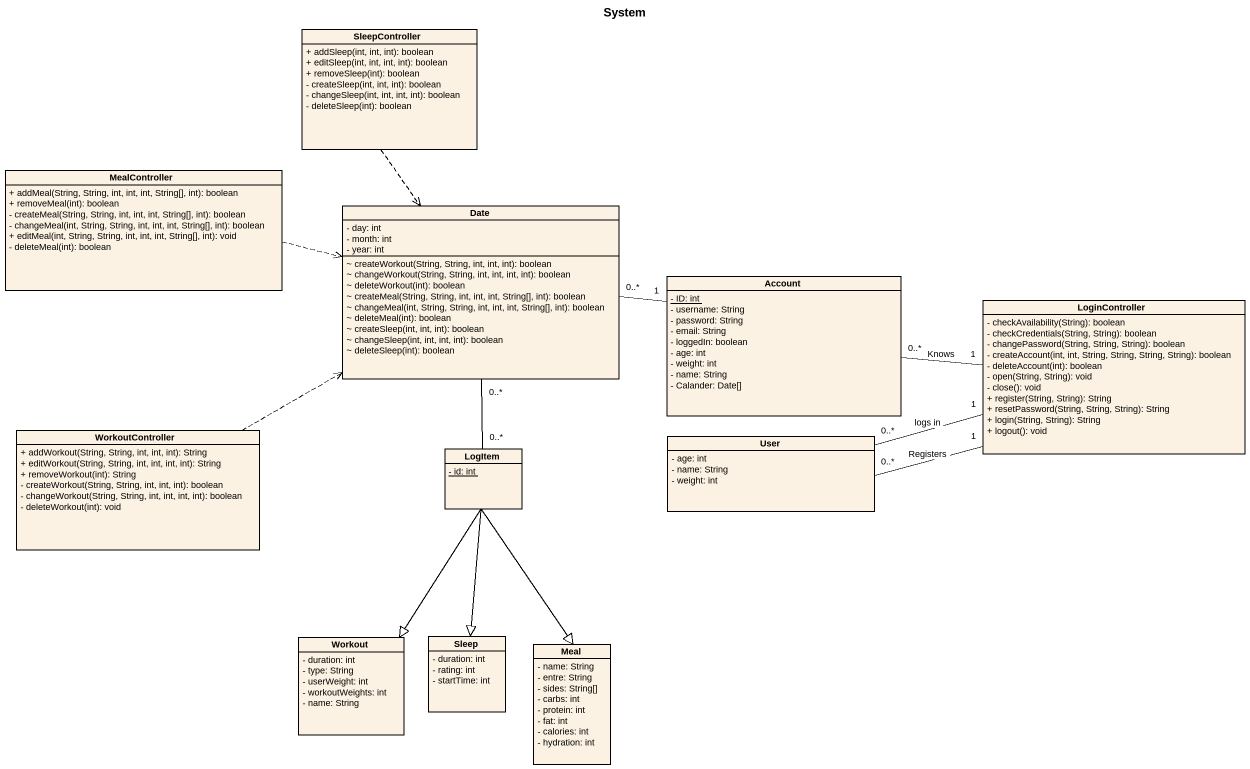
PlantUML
@startuml
title System
hide circle
hide empty members
skinparam classAttributeIconSize 0
class SleepController {
  + addSleep(int, int, int): boolean
  + editSleep(int, int, int, int): boolean
  + removeSleep(int): boolean
  - createSleep(int, int, int): boolean
  - changeSleep(int, int, int, int): boolean
  - deleteSleep(int): boolean
}
class MealController {
  + addMeal(String, String, int, int, int, String[], int): boolean
  + removeMeal(int): boolean
  - createMeal(String, String, int, int, int, String[], int): boolean
  - changeMeal(int, String, String, int, int, int, String[], int): boolean
  + editMeal(int, String, String, int, int, int, String[], int): void
  - deleteMeal(int): boolean
}
class Date {
  - day: int
  - month: int
  - year: int
  ~ createWorkout(String, String, int, int, int): boolean
  ~ changeWorkout(String, String, int, int, int, int): boolean
  ~ deleteWorkout(int): boolean
  ~ createMeal(String, String, int, int, int, String[], int): boolean
  ~ changeMeal(int, String, String, int, int, int, String[], int): boolean
  ~ deleteMeal(int): boolean
  ~ createSleep(int, int, int): boolean
  ~ changeSleep(int, int, int, int): boolean
  ~ deleteSleep(int): boolean
}
class Account {
  {static} - ID: int
  - username: String
  - password: String
  - email: String
  - loggedIn: boolean
  - age: int
  - weight: int
  - name: String
  - Calander: Date[]
}
class LoginController {
  - checkAvailability(String): boolean
  - checkCredentials(String, String): boolean
  - changePassword(String, String, String): boolean
  - createAccount(int, int, String, String, String, String): boolean
  - deleteAccount(int): boolean
  - open(String, String): void
  - close(): void
  + register(String, String): String
  + resetPassword(String, String, String): String
  + login(String, String): String
  + logout(): void
}
class WorkoutController {
  + addWorkout(String, String, int, int, int): String
  + editWorkout(String, String, int, int, int, int): String
  + removeWorkout(int): String
  - createWorkout(String, String, int, int, int): boolean
  - changeWorkout(String, String, int, int, int, int): boolean
  - deleteWorkout(int): void
}
class User {
  - age: int
  - name: String
  - weight: int
}
class LogItem {
  {static} - id: int
}
class Workout {
  - duration: int
  - type: String
  - userWeight: int
  - workoutWeights: int
  - name: String
}
class Sleep {
  - duration: int
  - rating: int
  - startTime: int
}
class Meal {
  - name: String
  - entre: String
  - sides: String[]
  - carbs: int
  - protein: int
  - fat: int
  - calories: int
  - hydration: int
}
SleepController ..> Date
MealController .right.> Date
Date "0..*" -right- "1" Account
Account "0..*" -right- "1" LoginController : Knows
WorkoutController .right.> Date
User "0..*" -right- "1" LoginController : logs in
User "0..*" -right- "1" LoginController : Registers
LogItem "0..*" -up- "0..*" Date
LogItem --|> Workout
LogItem --|> Sleep
LogItem --|> Meal
@enduml
